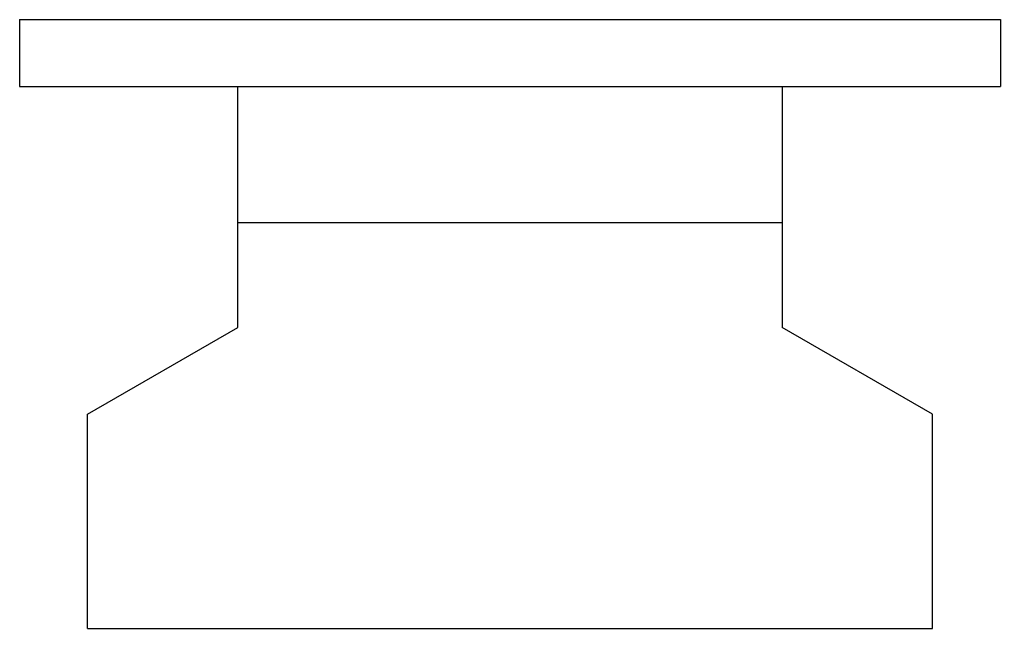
# Paper-space layout 'Flat-Pattern7' of a CAD drawing. Header units: millimetres. Extents: x 0 to 45.7, y -25.3 to 3.1.
import ezdxf

# ---------------------------------------------------------------- set-up
doc = ezdxf.new("R2010")
doc.units = ezdxf.units.MM

psp = doc.layouts.new('Flat-Pattern7')

# ---------------------------------------------------------------- linework, layer by layer
at = {"color": 7, "linetype": 'Continuous', "lineweight": 25}
for p, q in [((0, 3.125), (0, 0)), ((0, 3.125), (45.74, 3.125)), ((45.74, 3.125), (45.74, 0)), ((0, 0), (45.74, 0)), ((10.17, -11.241), (10.17, 0)), ((35.57, 0), (35.57, -11.241)), ((10.17, -6.35), (35.57, -6.35)), ((3.17, -15.283), (10.17, -11.241)), ((42.57, -15.283), (35.57, -11.241)), ((3.17, -25.283), (3.17, -15.283)), ((42.57, -25.283), (42.57, -15.283)), ((3.17, -25.283), (42.57, -25.283))]:
    psp.add_line(p, q, dxfattribs=at)

doc.saveas('drawing.dxf')
